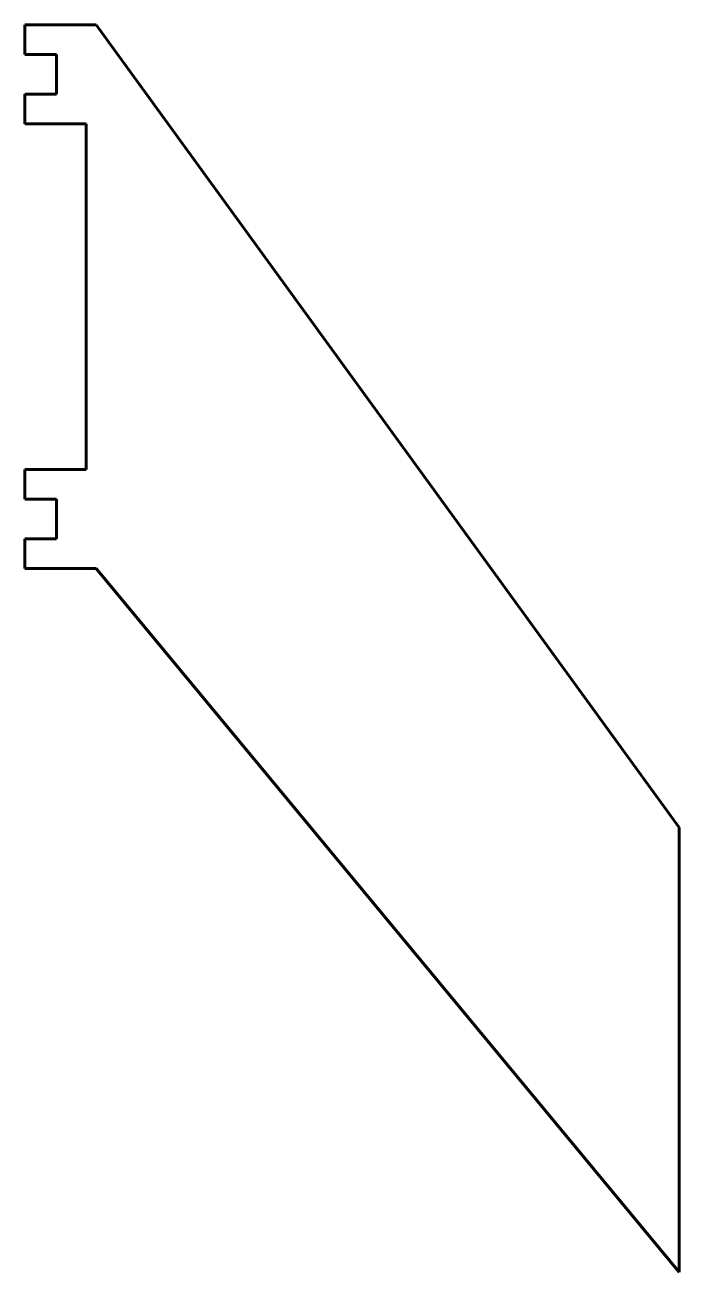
# Model space of a CAD drawing. Header units: millimetres. Extents: x -6 to 60, y -121 to 5.
import ezdxf

# ---------------------------------------------------------------- set-up
doc = ezdxf.new("R2010")
doc.units = ezdxf.units.MM
doc.linetypes.add('K5LT_BASIC', pattern=[0])
doc.layers.add('Основная геометрия', color=7, linetype='Continuous')

msp = doc.modelspace()

# ---------------------------------------------------------------- linework, layer by layer
at = {"layer": 'Основная геометрия', "color": 150, "linetype": 'K5LT_BASIC', "lineweight": 60, "true_color": 0x0080ff}
for p, q in [((-6.2, 2), (-6.2, 5)), ((-6.2, 5), (0, 5)), ((0, 5), (1, 5)), ((1, 5), (60, -76.21)), ((-6.2, 2), (-3, 2)), ((-3, 0), (-3, 2)), ((-3, 0), (-3, -2)), ((-3, -2), (-6.2, -2)), ((-6.2, -2), (-6.2, -5)), ((-6.2, -5), (0, -5)), ((0, -40), (0, -5)), ((-6.2, -40), (-6.2, -43)), ((-6.2, -40), (0, -40)), ((-3, -43), (-6.2, -43)), ((-3, -45), (-3, -43)), ((-3, -45), (-3, -47)), ((-6.2, -47), (-3, -47)), ((-6.2, -47), (-6.2, -50)), ((0, -50), (-6.2, -50)), ((0, -50), (1, -50)), ((1, -50), (60, -121.21)), ((60, -76.21), (60, -121.21))]:
    msp.add_line(p, q, dxfattribs=at)

doc.saveas('drawing.dxf')
